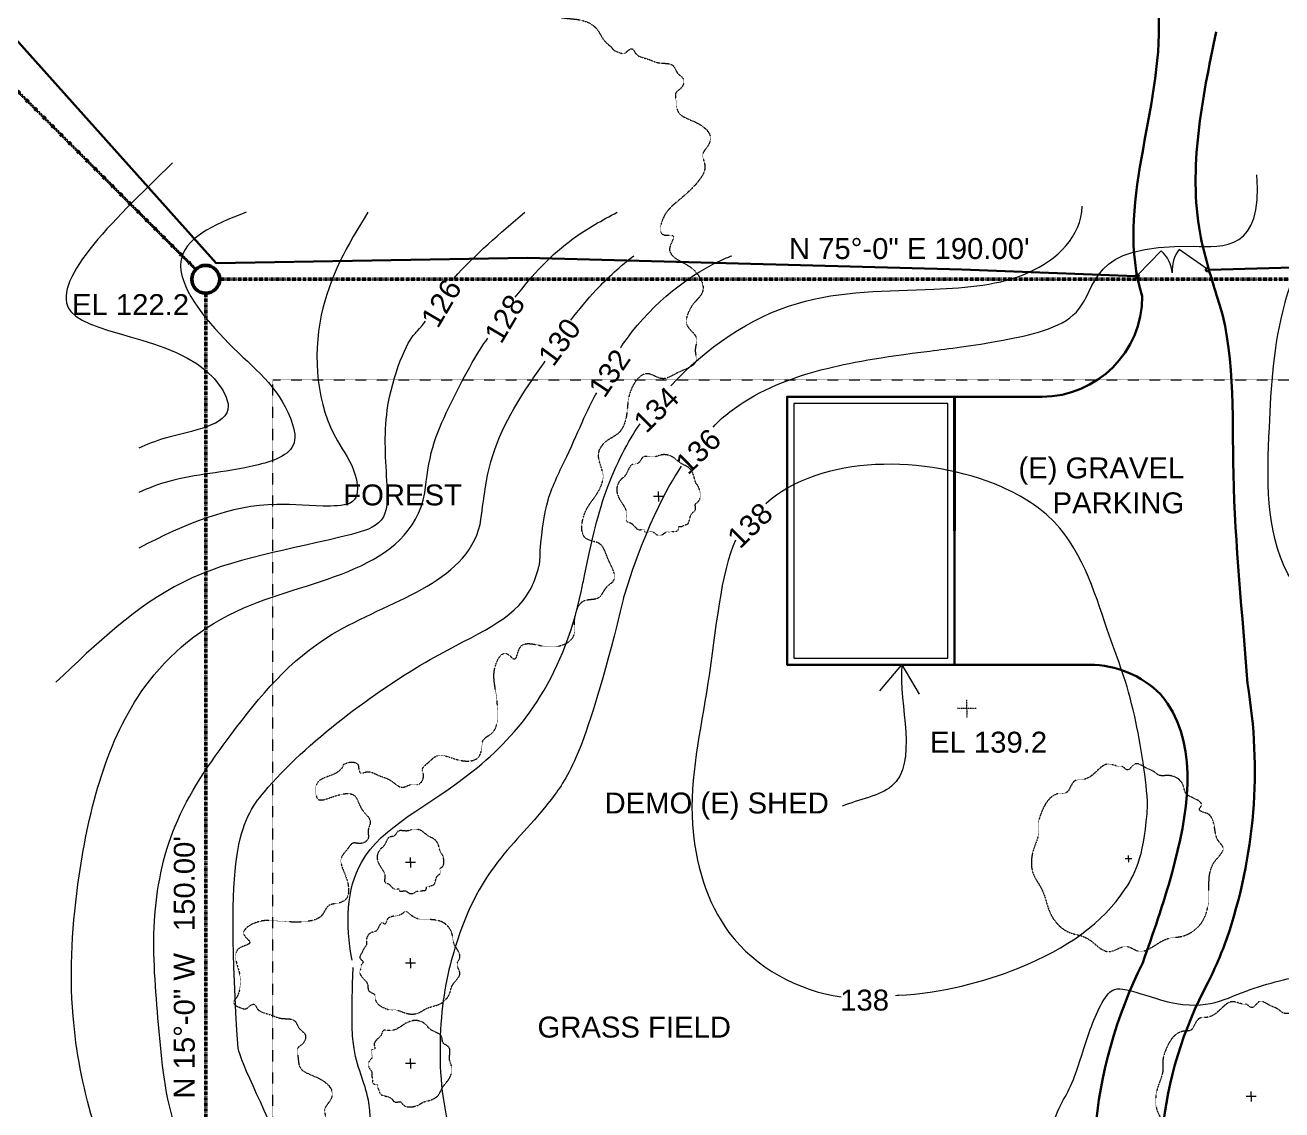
# Model space of a CAD drawing. Header units: inches. Extents: x -4969 to 16721, y 2489 to 24693.
# Drawn here: x 1932 to 4182, y 21167 to 23110 of the extents above; entities that cross this region are included whole.
import ezdxf

# ---------------------------------------------------------------- set-up
doc = ezdxf.new("R2010")
doc.units = ezdxf.units.IN
doc.header["$MEASUREMENT"] = 0
for name, pattern in [('CENTER', [2, 1.25, -0.25, 0.25, -0.25]), ('DASHED2', [0.375, 0.25, -0.125]), ('HIDDEN2', [0.1875, 0.125, -0.0625]), ('PHANTOM2', [1.25, 0.625, -0.125, 0.125, -0.125, 0.125, -0.125])]:
    doc.linetypes.add(name, pattern=pattern)
doc.layers.get('0').update_dxf_attribs({"lineweight": 5})
for name, color, linetype, lineweight in [('1', 1, 'Continuous', 9), ('2', 6, 'Continuous', 20), ('3', 3, 'Continuous', 30), ('4', 2, 'Continuous', 40), ('5', 4, 'Continuous', 50), ('A-TEXTx', 7, 'Continuous', 20), ('L-PLNT', 7, 'Continuous', 20)]:
    doc.layers.add(name, color=color, linetype=linetype, lineweight=lineweight)
doc.styles.get("Standard").update_dxf_attribs({"font": 'Arial.ttf'})
doc.linetypes.add('FENCELINE2', pattern='A,0.25,-0.1,[132,ltypeshp.shx,S=0.1,R=0,X=-0.1,Y=0],-0.1,1', length=1.45)
doc.dimstyles.get("Standard").update_dxf_attribs({"dimtxt": 3, "dimasz": 2, "dimexe": 0.03125, "dimexo": 0.0625, "dimgap": 0.03125, "dimtad": 0, "dimtoh": 1, "dimdec": 4, "dimlfac": 0.99985, "dimzin": 0, "dimdsep": 46, "dimlunit": 4, "dimtxsty": 'Standard', "dimblk": 'ARCHTICK', "dimblk1": 'ARCHTICK', "dimblk2": 'ARCHTICK', "dimcen": 0.09, "dimclrt": 256, "dimadec": 0, "dimazin": 0, "dimtfac": 1, "dimtdec": 4, "dimtofl": 0, "dimtmove": 0, "dimatfit": 3, "dimfxl": 1, "dimtolj": 1, "dimtzin": 0, "dimarcsym": 0})

# ---------------------------------------------------------------- blocks, each defined once
blk = doc.blocks.new('_ArchTick')
at = {"color": 0, "linetype": 'ByBlock', "lineweight": 0, "const_width": 0.15}
blk.add_lwpolyline([(-0.5, -0.5), (0.5, 0.5)], dxfattribs=at)

msp = doc.modelspace()

# ---------------------------------------------------------------- linework, layer by layer
at = {"layer": '1', "ltscale": 0.25}
for p, q in [((3998.5894545, 22708.3496586), (4047.6881043, 22673.863102)), ((3966.425596, 22705.439136), (3924.3152227, 22662.6990324))]:
    msp.add_line(p, q, dxfattribs=at)
at = {"layer": '1', "linetype": 'CENTER', "ltscale": 0.1}
for p, q in [((3618.2559119, 21885.6691134), (3618.2559119, 21902.1691134)), ((3634.7559119, 21885.6691134), (3601.7559119, 21885.6691134)), ((3618.2559119, 21885.6691134), (3618.2559119, 21869.1691134))]:
    msp.add_line(p, q, dxfattribs=at)
at = {"layer": '1', "ltscale": 0.25}
msp.add_lwpolyline([(3584.3649947, 22432.2324956), (3308.3649947, 22432.2324956), (3308.3649947, 21976.2324956), (3584.3649947, 21976.2324956)], close=True, dxfattribs=at)
for centre, start, end in [((4045.9637765, 22671.4081695), 142.0500731309, 185.0839428865), ((3926.4522279, 22660.5935137), 5.2573354995, 48.2912052551)]:
    msp.add_arc(centre, 60, start, end, dxfattribs=at)
at = {"layer": '1', "ltscale": 0.1}
for points, knots in [([(2195.9000523, 22863.099396), (2084.4086905, 22755.2059923), (1868.4358246, 22546.2028262), (2244.1245637, 22553.5546453), (2314.6114802, 22393.8643089), (2203.9309117, 22380.7836038), (2149.6210963, 22358.6259273), (2135.3182236, 22352.3422762)], [0, 0, 0, 0, 322.4578650104, 624.6416593381, 659.4579678436, 786.1191712098, 834.8236528033, 834.8236528033, 834.8236528033, 834.8236528033]), ([(3163.8461679, 22390.0959625), (3174.4934544, 22401.4523765), (3224.1974563, 22444.880333), (3330.9385004, 22492.6337502), (3485.9760889, 22518.9709111), (3657.5772402, 22538.6380219), (3870.1548212, 22584.5008906), (3825.7465518, 22740.6089583), (4148.8393445, 22704.5969594), (4137.5719008, 22841.6988796)], [188.4361032773, 188.4361032773, 188.4361032773, 188.4361032773, 247.5844803647, 501.9370669107, 686.105367637, 758.7076007654, 816.9907112219, 901.652908127, 925.5212247808, 925.5212247808, 925.5212247808, 925.5212247808]), ([(4284.5031003, 22015.2889656), (4268.7017578, 22028.7456018), (4255.7948791, 22042.7886711), (4150.5399439, 22151.804988), (4158.6579416, 22375.9166639), (4168.6187389, 22561.5898432), (4206.3034587, 22672.3931947), (4262.3461291, 22836.5634208)], [1041.3997695988, 1041.3997695988, 1041.3997695988, 1041.3997695988, 1052.3576896561, 1200.8248678583, 1464.6763494092, 1681.1343875339, 1761.7927040813, 1761.7927040813, 1761.7927040813, 1761.7927040813]), ([(2545.7824834, 22774.6399674), (2509.3601113, 22717.0376378), (2439.3823235, 22591.478607), (2456.7014809, 22402.696697), (2524.8936694, 22317.3540234), (2531.2322315, 22251.2780609), (2456.2946428, 22246.0103064), (2330.6618892, 22263.2651574), (2217.9090819, 22215.6978798), (2135.3182236, 22173.3570416)], [45.7766007738, 45.7766007738, 45.7766007738, 45.7766007738, 248.0428412702, 475.3561808662, 544.4336273008, 588.5390780998, 632.4369802438, 728.9745699429, 992.2006170612, 992.2006170612, 992.2006170612, 992.2006170612]), ([(2327.7367132, 22774.6399674), (2266.9047085, 22752.2061674), (2161.240995, 22698.774048), (2300.2132779, 22524.2921559), (2395.7196255, 22455.6815129), (2425.1040386, 22344.4477365), (2309.8894722, 22307.9612348), (2219.2744443, 22305.6910236), (2153.3717516, 22280.9462713), (2135.3182236, 22273.0983189)], [46.0160054517, 46.0160054517, 46.0160054517, 46.0160054517, 202.7059434282, 373.2033591543, 546.6667448493, 591.5741993179, 671.9390767826, 829.0037514189, 888.2999344249, 888.2999344249, 888.2999344249, 888.2999344249]), ([(2809.5025635, 22622.4782868), (2839.9424083, 22662.2760707), (2895.1540096, 22721.775474), (2965.17575, 22760.5698542), (2992.2124406, 22774.6399674)], [390.0210370775, 390.0210370775, 390.0210370775, 390.0210370775, 538.7622430424, 629.7203135869, 629.7203135869, 629.7203135869, 629.7203135869]), ([(3088.0725256, 22463.6774536), (3150.5586945, 22531.6098814), (3301.3765095, 22635.9450401), (3533.1642747, 22632.5930107), (3738.258274, 22648.9908282), (3823.3734967, 22731.7410413), (3824.8901326, 22785.5536103)], [364.214737185, 364.214737185, 364.214737185, 364.214737185, 634.2903649742, 880.312311174, 1052.4087822108, 1226.812831866, 1226.812831866, 1226.812831866, 1226.812831866]), ([(2909.2075942, 22581.3010941), (2923.4526126, 22600.2039126), (2957.5740956, 22641.6779651), (2997.9560908, 22678.5676016), (3022.1849233, 22696.9501157)], [384.7199416982, 384.7199416982, 384.7199416982, 384.7199416982, 455.9034238964, 546.3390971383, 546.3390971383, 546.3390971383, 546.3390971383]), ([(2998.0465443, 22531.9866077), (2999.3057178, 22533.8763286), (3043.9833642, 22599.867121), (3113.4240853, 22660.6972914), (3190.7874584, 22694.2927364), (3197.3649436, 22696.9501157)], [377.8385063715, 377.8385063715, 377.8385063715, 377.8385063715, 384.6410889827, 616.391739887, 637.7010986192, 637.7010986192, 637.7010986192, 637.7010986192]), ([(2580.4193604, 22285.5827654), (2577.3595585, 22330.7280335), (2569.8649681, 22441.3055512), (2618.2530781, 22548.41773), (2630.1436723, 22557.1052302), (2648.7702365, 22579.5373265)], [0, 0, 0, 0, 134.558736087, 329.5842874354, 335.2066095057, 335.2066095057, 335.2066095057, 335.2066095057]), ([(2647.6943391, 22272.0916757), (2651.0290777, 22299.64522), (2657.4115825, 22352.3811767), (2702.8707432, 22454.0131803), (2742.9046165, 22526.1652723), (2760.7289987, 22549.3743783)], [0, 0, 0, 0, 82.7583501635, 158.3948952592, 331.2320777797, 331.2320777797, 331.2320777797, 331.2320777797]), ([(2746.5270079, 22215.6370638), (2753.465421, 22262.763564), (2763.4481319, 22353.7094785), (2821.2843001, 22449.9980993), (2854.1868831, 22494.9174968), (2863.2864103, 22507.8452765)], [0, 0, 0, 0, 81.3580284376, 272.7657540604, 327.7045852003, 327.7045852003, 327.7045852003, 327.7045852003]), ([(2853.9713957, 22168.2875192), (2858.0871523, 22209.916074), (2864.7497675, 22263.5843584), (2913.8209794, 22358.7637673), (2943.672487, 22434.3631981), (2955.7437236, 22451.1078704)], [0, 0, 0, 0, 75.767177518, 160.9534587149, 318.2096619287, 318.2096619287, 318.2096619287, 318.2096619287]), ([(2933.5509697, 22124.2440114), (2946.7826107, 22186.6152271), (2968.3040349, 22286.4145707), (3018.2878118, 22375.6117465), (3033.412392, 22395.9270928)], [0, 0, 0, 0, 152.3082805518, 304.4689022253, 304.4689022253, 304.4689022253, 304.4689022253]), ([(3941.9787639, 21712.6399674), (3940.1447671, 21755.0418897), (3916.5229681, 21908.1821367), (3867.0214413, 22022.5922972), (3817.7300124, 22203.0005126), (3597.6736995, 22342.1344337), (3354.3626695, 22340.3501709), (3258.5857238, 22252.7906188)], [0, 0, 0, 0, 130.8374388435, 299.7533259797, 538.4841941739, 652.3030819973, 1070.6362113595, 1070.6362113595, 1070.6362113595, 1070.6362113595]), ([(2580.4193604, 22285.5827654), (2580.8318788, 22261.7971106), (2581.6289356, 22215.8391291), (2423.303304, 22171.1318995), (2210.5363723, 22145.5081232), (2059.4375956, 22001.8467383), (1987.0394486, 21933.0121766)], [0, 0, 0, 0, 63.3427845875, 122.3891694985, 436.5562619813, 725.5643094127, 725.5643094127, 725.5643094127, 725.5643094127]), ([(3370.2274214, 20262.382904), (3195.3839178, 20361.4989631), (2892.8507971, 20307.3648724), (2662.8632806, 20529.1476401), (2477.643696, 20523.9460277), (2365.544045, 20650.1295053), (2239.2952664, 20728.9850429), (2079.8007883, 20830.7440513), (2105.0522358, 21000.8415941), (2045.8757122, 21154.8205446), (2006.7745898, 21355.5659236), (2024.2363203, 21620.4496601), (2097.7395671, 21907.7885181), (2344.233109, 22113.6485972), (2619.7711516, 22130.999581), (2647.6943391, 22272.0916757)], [935.7047394475, 935.7047394475, 935.7047394475, 935.7047394475, 1423.3763228522, 1651.4140665462, 1823.1087624292, 1930.3553157662, 2133.5304074897, 2291.7125216837, 2433.2723271457, 2597.8534754496, 2787.732869384, 3039.3460418025, 3397.1898012699, 3624.2541881249, 3998.267200424, 3998.267200424, 3998.267200424, 3998.267200424]), ([(3393.0641941, 20370.18617), (3356.2866017, 20394.3892372), (3219.7408787, 20456.7273161), (2963.6561028, 20443.3689315), (2778.4678363, 20595.1804459), (2596.3733382, 20631.5728036), (2520.126882, 20711.4330328), (2422.9419819, 20739.2807635), (2361.9552791, 20852.9716047), (2281.1016957, 20979.4484918), (2187.1214373, 21131.7777587), (2171.1459205, 21317.4000157), (2154.9429643, 21500.9385747), (2190.9252471, 21686.3202077), (2311.9963188, 21858.7912459), (2473.4604997, 22056.2434539), (2721.586285, 22108.6268813), (2746.5270079, 22215.6370638)], [761.5198324522, 761.5198324522, 761.5198324522, 761.5198324522, 969.8174446609, 1211.2621270566, 1491.5501158502, 1653.3882619083, 1749.4657612985, 1811.4557349985, 1945.8191801988, 2106.8854085845, 2274.9458862955, 2470.0310872263, 2655.4086838617, 2829.2985472623, 3022.1361204525, 3276.9061868886, 3606.5407865628, 3606.5407865628, 3606.5407865628, 3606.5407865628]), ([(2313.46813, 21277.668755), (2288.9617593, 21632.0967728), (2361.3238975, 21771.1128762), (2666.4306743, 21997.0351943), (2821.7399029, 22047.9977006), (2849.8032879, 22130.4843519), (2854.2512123, 22148.8456046), (2853.9713957, 22168.2875192)], [0, 0, 0, 0, 127.3908545714, 342.1014700026, 527.1790786298, 569.5081688466, 582.6925965468, 582.6925965468, 582.6925965468, 582.6925965468]), ([(3204.1580301, 22187.2789348), (3176.9468009, 22130.674914), (3162.1912533, 21929.523935), (3105.8005624, 21699.4003218), (3175.8307285, 21455.1219622), (3316.2829261, 21380.8403897), (3393.0287475, 21369.3310216)], [1136.9230358872, 1136.9230358872, 1136.9230358872, 1136.9230358872, 1411.3726440523, 1665.7092729773, 1869.4430925384, 2109.9532427487, 2109.9532427487, 2109.9532427487, 2109.9532427487]), ([(2517.6978827, 21435.3399652), (2504.6990955, 21500.0443243), (2511.3434348, 21651.3164069), (2738.6842967, 21745.4016463), (2897.5218959, 21938.555238), (2931.7370851, 22114.9915374), (2933.5509697, 22124.2440114)], [1075.0369567448, 1075.0369567448, 1075.0369567448, 1075.0369567448, 1194.7249157451, 1361.7393184498, 1530.7415141132, 1539.6179363894, 1539.6179363894, 1539.6179363894, 1539.6179363894]), ([(3003.5837721, 22083.5242045), (2939.7334656, 21823.4915498), (2843.750733, 21656.6473912), (2731.0816682, 21600.9448495), (2669.2346036, 21327.6680722), (2687.0683048, 20973.4125896), (3071.5935209, 20882.5623037), (3324.3395838, 20756.9815788), (3416.8928066, 20760.0622336)], [0, 0, 0, 0, 178.4559228614, 577.4070931827, 680.104435429, 773.5667602222, 1079.7849429558, 1355.4197599834, 1355.4197599834, 1355.4197599834, 1355.4197599834]), ([(3490.2619743, 21372.1573019), (3492.2809701, 21372.2180386), (3569.6589035, 21375.017692), (3752.2483597, 21423.7292006), (3892.5882192, 21523.6425839), (3936.9293133, 21627.8784833), (3941.9787639, 21712.6399674)], [2174.8343107584, 2174.8343107584, 2174.8343107584, 2174.8343107584, 2180.0826256216, 2375.880290309, 2642.8475009278, 2775.7331117432, 2775.7331117432, 2775.7331117432, 2775.7331117432]), ([(3221.7830691, 20610.4370132), (3059.6300236, 20690.7115062), (2992.2475022, 20765.1869246), (2884.080823, 20811.2907551), (2776.9794701, 20849.3184376), (2675.0739951, 20862.5468149), (2554.9111759, 20978.8449493), (2550.8419185, 21104.2222475), (2551.2087585, 21200.7051894), (2516.9770756, 21255.2038714), (2516.6478159, 21339.4293421), (2519.1133812, 21422.0038161)], [201.8368836521, 201.8368836521, 201.8368836521, 201.8368836521, 264.8849421241, 354.1481122149, 504.9272381112, 632.9110439964, 727.2224572895, 804.9032480814, 886.079907677, 998.326483608, 1060.8046031233, 1060.8046031233, 1060.8046031233, 1060.8046031233]), ([(3512.8086797, 20787.3525078), (3563.8124627, 20809.0594606), (3667.0244975, 20896.3362629), (3775.7066241, 20977.9944676), (3762.9620413, 21123.3672053), (3784.1963051, 21175.1199115), (3808.0973432, 21212.7916912), (3825.0089096, 21270.4200196), (3857.06567, 21362.8323666), (3887.5620225, 21391.5229258), (4033.064252, 21336.0491678), (4100.9380503, 21381.3594542), (4203.32037, 21405.0001355), (4226.8691448, 21408.4849415)], [1419.4550557727, 1419.4550557727, 1419.4550557727, 1419.4550557727, 1611.4409095944, 1758.5991933873, 1915.3805259183, 2087.4741437633, 2223.0037141139, 2377.6093508398, 2494.1233598463, 2533.0005215449, 2573.3106299006, 2701.7030756243, 2812.0921543023, 2812.0921543023, 2812.0921543023, 2812.0921543023]), ([(3406.8966619, 20470.7131534), (3388.8783127, 20481.4651221), (3285.4346984, 20516.8197931), (3106.2369345, 20537.6233381), (3014.1866147, 20554.7725158), (2941.9693428, 20629.9349514), (2864.5677853, 20695.1463989), (2783.6842364, 20720.0815184), (2744.7015058, 20749.2459886), (2707.0064878, 20759.1735209), (2667.5702297, 20750.9596904), (2623.5741889, 20774.2741257), (2575.1423011, 20799.0461858), (2530.4295468, 20830.4664386), (2475.2211142, 20863.1957937), (2440.2135438, 20950.6813414), (2408.1464376, 21075.8033235), (2316.213098, 21254.486035), (2313.46813, 21277.668755)], [838.9078188041, 838.9078188041, 838.9078188041, 838.9078188041, 955.7218727324, 1064.7053819452, 1131.9117452955, 1228.0175963348, 1367.4881715132, 1431.7852174715, 1478.1425792581, 1511.9556324725, 1545.2891167613, 1594.8901363221, 1654.0150135599, 1710.4920130598, 1758.9699901187, 1842.3964625003, 1977.2250680392, 2163.3143241566, 2163.3143241566, 2163.3143241566, 2163.3143241566])]:
    msp.add_open_spline(points, degree=3, knots=knots, dxfattribs=at)
for points in [[(2699.4894382, 22656.2415641), (2738.0586948, 22699.1865499), (2782.0207073, 22737.1821678), (2826.5687187, 22774.6399674)], [(3003.5837721, 22083.5242045), (3046.5852972, 22225.6010937), (3092.5132282, 22298.0721978), (3107.4779258, 22319.7841604)]]:
    msp.add_open_spline(points, degree=3, dxfattribs=at)
at = {"layer": '2', "linetype": 'DASHED2', "ltscale": 0.2}
msp.add_lwpolyline([(2375.3182236, 22474.6399674), (4415.3182236, 22474.6399674), (4415.3182236, 19999.0109534), (3585.2274112, 19694.4364073), (2375.3182236, 20904.3455949), (2375.3182236, 22474.6399674)], dxfattribs=at)
at = {"layer": '3', "ltscale": 0.25}
for p, q in [((3596.3649947, 22444.2324956), (3752.3649947, 22444.2324956)), ((3596.3649947, 21964.2324956), (3837.9045766, 21964.2324956))]:
    msp.add_line(p, q, dxfattribs=at)
at = {"layer": '3', "linetype": 'FENCELINE2', "ltscale": 0.1, "flags": 128}
for points in [[(3609.0671342, 22672.4482932), (2831.7530535, 22693.0733142), (2274.2638132, 22683.4207495), (1495.1331332, 23554.7149419)], [(4051.9519743, 22671.674015), (5460.8649947, 22711.2618838)], [(3920.447666, 22660.5085056), (3609.0671342, 22672.4482932)]]:
    msp.add_lwpolyline(points, dxfattribs=at)
at = {"layer": '3', "ltscale": 0.25}
msp.add_lwpolyline([(3596.3649947, 22444.2324956), (3296.3649947, 22444.2324956), (3296.3649947, 21964.2324956), (3596.3649947, 21964.2324956), (3596.3649947, 22444.2324956)], dxfattribs=at)
for centre in [(3923.447666, 22660.5085056), (4048.9519743, 22671.674015)]:
    msp.add_circle(centre, 3, dxfattribs=at)
for centre, radius, start, end in [((3752.3649947, 22624.2324956), 180, 270, 0), ((3837.9045766, 21784.2324956), 180, 45, 90), ((3205.8352487, 21775.0565103), 928.0360817, 341.0749256747, 9.6434537519), ((4684.7611582, 21055.4853351), 840, 153.4817884927, 196.8170315873), ((4684.7611582, 21055.4853351), 720, 151.8170315873, 196.7029661924)]:
    msp.add_arc(centre, radius, start, end, dxfattribs=at)
msp.add_open_spline([(3932.3649947, 22624.2324956), (3881.7401412, 22783.6004128), (3969.2443805, 22957.9638341), (3961.8101288, 23125.0139486)], degree=3, dxfattribs=at)
for points, knots in [([(4065.5421758, 22626.2058068), (4054.1472117, 22662.8447134), (4006.6065881, 22815.7049119), (4039.4677305, 22975.9478502), (4064.452419, 23097.7823206)], [0, 0, 0, 0, 114.2332682859, 476.5895522215, 476.5895522215, 476.5895522215, 476.5895522215]), ([(4120.757507, 21930.5178563), (4112.0708639, 22053.3912008), (4086.2830915, 22291.0183561), (4099.0807427, 22530.1734087), (4065.5421758, 22626.2058068)], [550.3339160082, 550.3339160082, 550.3339160082, 550.3339160082, 912.2977371892, 1234.1329045813, 1234.1329045813, 1234.1329045813, 1234.1329045813]), ([(3933.1354649, 21430.5304219), (3951.5082154, 21482.6606509), (4002.7125475, 21627.9461131), (4035.2719463, 21820.2024815), (3969.3213702, 21906.121381), (3965.1837973, 21911.5117162)], [0, 0, 0, 0, 169.7563721545, 473.1061696586, 493.4114749486, 493.4114749486, 493.4114749486, 493.4114749486]), ([(4050.121563, 21395.5332496), (4050.1292315, 21395.6585419), (4063.3126986, 21421.5549806), (4074.4236481, 21447.7365025), (4083.7049595, 21474.0652482)], [0, 0, 0, 0, 0.376580335, 84.7911850402, 84.7911850402, 84.7911850402, 84.7911850402])]:
    msp.add_open_spline(points, degree=3, knots=knots, dxfattribs=at)
at = {"layer": '4', "ltscale": 0.25}
msp.add_line((3596.3649947, 22204.2324956), (3596.3649947, 22444.2324956), dxfattribs=at)
at = {"layer": '5', "linetype": 'PHANTOM2', "ltscale": 0.5}
msp.add_line((2237.640554, 22672.3176369), (1380.8649947, 23529.0931963), dxfattribs=at)
at = {"layer": '5', "linetype": 'PHANTOM2', "ltscale": 0.5, "flags": 128}
for points in [[(4510.3182236, 22654.6399674), (2280.3182236, 22654.6399674)], [(2255.3182236, 22629.6399674), (2255.3182236, 20879.6399674)]]:
    msp.add_lwpolyline(points, dxfattribs=at)
at = {"layer": '5', "ltscale": 0.1}
msp.add_circle((2255.3182236, 22654.6399674), 25, dxfattribs=at)
at = {"layer": 'L-PLNT', "ltscale": 0.1}
for p, q in [((3074.9476351, 22265.7140516), (3056.9476351, 22265.7140516)), ((3065.9476351, 22265.7140516), (3065.9476351, 22274.7140516)), ((3065.9476351, 22265.7140516), (3065.9476351, 22256.7140516)), ((2630.9476351, 21609.9358435), (2612.9476351, 21609.9358435)), ((2621.9476351, 21609.9358435), (2621.9476351, 21618.9358435)), ((2621.9476351, 21609.9358435), (2621.9476351, 21600.9358435)), ((3913.7593382, 21616.8025254), (3901.7593382, 21616.8025254)), ((3907.7593382, 21616.8025254), (3907.7593382, 21622.8025254)), ((3907.7593382, 21616.8025254), (3907.7593382, 21610.8025254)), ((2630.9476351, 21429.9358435), (2612.9476351, 21429.9358435)), ((2621.9476351, 21429.9358435), (2621.9476351, 21438.9358435)), ((2621.9476351, 21429.9358435), (2621.9476351, 21420.9358435)), ((2630.9476351, 21249.9358435), (2612.9476351, 21249.9358435)), ((2621.9476351, 21249.9358435), (2621.9476351, 21258.9358435)), ((2621.9476351, 21249.9358435), (2621.9476351, 21240.9358435)), ((4127.2658335, 21191.0535484), (4127.2658335, 21200.0535484)), ((4136.2658335, 21191.0535484), (4118.2658335, 21191.0535484)), ((4127.2658335, 21191.0535484), (4127.2658335, 21182.0535484))]:
    msp.add_line(p, q, dxfattribs=at)
at = {"layer": 'L-PLNT', "linetype": 'HIDDEN2', "ltscale": 0.005}
for points, knots in [([(2332.607117, 23219.8131662), (2334.0081112, 23218.9469017), (2338.5121754, 23215.3374948), (2342.8811924, 23205.328225), (2359.5917507, 23209.832987), (2386.042383, 23208.9919929), (2393.3575903, 23246.9659288), (2418.5526277, 23274.8677489), (2440.4211522, 23265.8229665), (2453.9944524, 23252.0496094), (2476.7823369, 23264.9065104), (2510.7580256, 23245.3084948), (2536.60895, 23212.1400117), (2562.15439, 23184.1733038), (2603.3830206, 23176.0358294), (2594.8584206, 23213.2875776), (2627.7326561, 23187.2704743), (2645.5448545, 23215.6335415), (2658.5637278, 23242.8076252), (2695.998661, 23267.0968003), (2717.925758, 23241.2640882), (2736.3302692, 23230.2024771), (2762.5475502, 23221.9266288), (2779.2922317, 23251.7818054), (2803.4425126, 23240.1312651), (2831.8157305, 23250.7322822), (2841.8158524, 23212.3013055), (2862.6436972, 23184.6709378), (2835.9141841, 23151.8181489), (2873.2358641, 23125.6104892), (2901.408269, 23121.8455091), (2928.1227493, 23120.0224372), (2957.283701, 23109.1881596), (2965.8593255, 23081.3549515), (2978.8130489, 23073.6397965), (2983.3222694, 23068.1010727)], [171.31149737, 171.31149737, 171.31149737, 171.31149737, 175.7259980187, 186.6048664945, 200.5013497345, 219.6690770391, 261.5725041977, 297.4897408921, 311.1931849596, 328.176490826, 349.8468888753, 375.9882871529, 436.2019135613, 473.6383657485, 500.782179217, 518.5220937434, 541.4062734082, 571.337293853, 595.2821011257, 641.5443781759, 667.1989633937, 685.1519249245, 708.6527212464, 738.1112804647, 761.4113854955, 777.4838034427, 818.1855016968, 848.6776362316, 875.2648749378, 917.8152237548, 946.1021286018, 965.2710087166, 998.0859304046, 1031.6057894141, 1043.2670653327, 1043.2670653327, 1043.2670653327, 1043.2670653327]), ([(2983.3222694, 23068.1010727), (2985.2241045, 23064.7146154), (2994.6401081, 23061.2813629), (3006.0168187, 23056.9581256), (3011.0435958, 23065.7324954), (3020.7247126, 23068.6086029), (3025.550686, 23053.5803532), (3046.3500607, 23050.9495293), (3066.749855, 23039.48766), (3093.3792635, 23043.5388771), (3098.0846523, 23022.4138336), (3114.9932398, 23014.2304192), (3108.7074369, 22995.9264594), (3094.1824736, 22989.5863554), (3098.6872356, 22972.8757971), (3097.8462416, 22946.4251649), (3135.8201775, 22939.1099576), (3163.7219975, 22913.9149202), (3154.6772151, 22892.0463957), (3140.9038581, 22878.4730955), (3153.760759, 22855.685211), (3134.1627434, 22821.7095223), (3100.9942604, 22795.8585978), (3073.0275525, 22770.3131579), (3064.890078, 22729.0845273), (3102.1418262, 22737.6091273), (3076.1247229, 22704.7348918), (3104.4877901, 22686.9226934), (3131.6618738, 22673.9038201), (3155.9510489, 22636.4688868), (3130.1183369, 22614.5417899), (3119.0567257, 22596.1372787), (3110.7808774, 22569.9199977), (3140.6360541, 22553.1753162), (3128.9855138, 22529.0250353), (3139.5865309, 22500.6518173), (3101.1555541, 22490.6516954), (3073.5251865, 22469.8238507), (3040.6723975, 22496.5533638), (3014.4647378, 22459.2316838), (3010.6997578, 22431.0592789), (3008.8766858, 22404.3447986), (2998.0424082, 22375.1838469), (2970.0399908, 22366.5560877), (2962.3330323, 22353.3817245), (2960.4590887, 22349.7140516)], [9.8005791894, 9.8005791894, 9.8005791894, 9.8005791894, 21.4165684916, 28.8301683071, 41.4662499307, 46.941691478, 54.1063621925, 79.7394591073, 102.1290734652, 127.2984483594, 142.9437106875, 158.1424622772, 175.7259980187, 186.6048664945, 200.5013497345, 219.6690770391, 261.5725041977, 297.4897408921, 311.1931849596, 328.176490826, 349.8468888753, 375.9882871529, 436.2019135613, 473.6383657485, 500.782179217, 518.5220937434, 541.4062734082, 571.337293853, 595.2821011257, 641.5443781759, 667.1989633937, 685.1519249245, 708.6527212464, 738.1112804647, 761.4113854955, 777.4838034427, 818.1855016968, 848.6776362316, 875.2648749378, 917.8152237548, 946.1021286018, 965.2710087166, 998.0859304046, 1031.6057894141, 1043.7412349049, 1043.7412349049, 1043.7412349049, 1043.7412349049]), ([(2501.9476351, 21785.7678997), (2507.814892, 21788.5342772), (2516.0972295, 21791.8007056), (2530.1071379, 21786.6271265), (2528.1313452, 21776.709753), (2533.5396677, 21768.1806225), (2547.0520361, 21776.3386987), (2564.4601488, 21764.6556839), (2587.369487, 21759.8924627), (2604.7821057, 21739.3415875), (2622.2094767, 21752.174938), (2640.3328701, 21747.2341675), (2647.6209784, 21765.1626292), (2640.8371639, 21779.4857343), (2655.212751, 21789.1230644), (2671.9581869, 21809.6153458), (2705.3911541, 21790.1790714), (2742.9792577, 21790.8393311), (2750.5296211, 21813.2677164), (2749.0649812, 21832.5496943), (2773.7299092, 21841.2806112), (2781.2797842, 21879.7699478), (2773.2612306, 21921.0509526), (2768.9632959, 21958.6838373), (2789.9182081, 21995.110615), (2812.3991949, 21964.2080781), (2814.3863548, 22006.0847568), (2847.4712656, 22000.8764294), (2876.5104064, 21992.8358956), (2919.4173683, 22005.0968449), (2914.3507018, 22038.5999117), (2918.1046533, 22059.7421236), (2929.0920296, 22084.9435729), (2962.6003481, 22077.9501099), (2969.6856017, 22103.8107043), (2996.3197897, 22118.2343338), (2973.9193393, 22151.0240004), (2966.7752524, 22184.8795517), (2924.4466516, 22186.3155729), (2929.2123594, 22231.6701455), (2944.8848524, 22255.3815865), (2961.0633143, 22276.718044), (2972.0561708, 22305.8195866), (2956.6155365, 22330.7226071), (2959.4619054, 22345.7179143), (2960.4590887, 22349.7140516)], [2.6085853898, 2.6085853898, 2.6085853898, 2.6085853898, 21.4165684916, 28.8301683071, 41.4662499307, 46.941691478, 54.1063621925, 79.7394591073, 102.1290734652, 127.2984483594, 142.9437106875, 158.1424622772, 175.7259980187, 186.6048664945, 200.5013497345, 219.6690770391, 261.5725041977, 297.4897408921, 311.1931849596, 328.176490826, 349.8468888753, 375.9882871529, 436.2019135613, 473.6383657485, 500.782179217, 518.5220937434, 541.4062734082, 571.337293853, 595.2821011257, 641.5443781759, 667.1989633937, 685.1519249245, 708.6527212464, 738.1112804647, 761.4113854955, 777.4838034427, 818.1855016968, 848.6776362316, 875.2648749378, 917.8152237548, 946.1021286018, 965.2710087166, 998.0859304046, 1031.6057894141, 1043.7412349049, 1043.7412349049, 1043.7412349049, 1043.7412349049]), ([(3108.0782528, 22212.3101956), (3108.9798838, 22212.8430201), (3111.9871713, 22214.6201959), (3120.3502781, 22215.5129136), (3122.071914, 22227.4311912), (3125.2570798, 22236.407813), (3133.0157774, 22240.3685294), (3132.4188691, 22246.5582441), (3131.4140396, 22252.6877701), (3142.397413, 22258.2126053), (3141.1315255, 22272.9625474), (3137.7176278, 22283.716792), (3131.3264169, 22290.975927), (3130.2305641, 22304.114167), (3121.7047518, 22318.814808), (3104.4294461, 22324.1520822), (3092.433542, 22338.5250765), (3072.7119558, 22342.4589833), (3056.7045043, 22333.5695503), (3036.9502777, 22341.7622447), (3031.8156114, 22323.0987303), (3013.3102323, 22325.0699937), (3011.1770606, 22304.6214946), (2995.9150629, 22295.0330941), (2989.722832, 22280.7494084), (2992.9926983, 22266.578216), (3001.040482, 22252.2678514), (3011.9446121, 22239.5590485), (3006.007452, 22220.736782), (3017.6473787, 22219.1102524), (3022.8387694, 22211.6365974), (3031.4482603, 22204.4594646), (3036.7632409, 22207.4401635), (3041.2937078, 22207.5446264), (3039.5088375, 22200.3451174), (3049.5012583, 22202.437886), (3056.656221, 22203.1663985), (3062.5123397, 22195.3089815), (3073.6348671, 22196.1238634), (3079.6854557, 22203.0318585), (3086.3162764, 22201.3795597), (3092.4319784, 22203.7252233), (3102.6383135, 22202.322058), (3101.1008244, 22214.0188337), (3106.6637436, 22211.5686793), (3108.1613477, 22212.3519591), (3108.2025821, 22212.3735256)], [0, 0, 0, 0, 3.1553790137, 10.5244076921, 22.3474095649, 33.6736313234, 38.662054522, 45.9408073797, 50.0172184912, 55.945467806, 77.2431375416, 85.3117667487, 90.2953802355, 105.5009609513, 123.4974048376, 137.23344123, 157.5121624871, 178.0889487975, 190.7442590928, 211.6370137145, 225.211557352, 234.0754977603, 258.6612192331, 268.9113549411, 287.8518600256, 300.2353518622, 311.3786143265, 337.090515851, 348.6903647688, 354.9310609613, 366.431400397, 377.0525509412, 382.3354847779, 384.6311187754, 387.9322772796, 397.4358386611, 403.2747462806, 410.2789791169, 423.3839533172, 430.4158491086, 435.4008059295, 441.8844378894, 451.0369532606, 458.1033157, 463.031390038, 463.1709195083, 463.1709195083, 463.1709195083, 463.1709195083]), ([(2501.9476351, 21785.7678997), (2499.5893259, 21779.7250589), (2496.8974373, 21771.2385753), (2453.6516917, 21757.6156237), (2450.7404903, 21743.643028), (2454.8628999, 21716.8907083), (2514.4418684, 21741.4146478), (2527.2889738, 21724.8469954), (2533.6090412, 21702.3173971), (2555.3035196, 21686.3522048), (2543.6930704, 21668.087331), (2549.8626995, 21650.3446063), (2532.4751116, 21641.8464861), (2517.721281, 21647.6340556), (2509.0904796, 21632.6325588), (2489.7923856, 21614.5238099), (2511.4713805, 21582.4995497), (2513.3853649, 21544.9544017), (2491.5263559, 21535.8866467), (2472.1893492, 21536.0281083), (2465.1670834, 21510.8234387), (2427.2847537, 21500.6568886), (2385.5517305, 21505.8311839), (2347.7129279, 21507.5432789), (2312.8058202, 21484.144298), (2345.1745865, 21463.8311367), (2303.5321215, 21458.982412), (2310.9927123, 21426.3315686), (2320.0706481, 21400.5552591), (2315.7576183, 21374.2180528), (2308.1437202, 21364.9330724)], [2.6085853898, 2.6085853898, 2.6085853898, 2.6085853898, 21.4165684916, 28.8301683071, 41.4662499307, 46.941691478, 54.1063621925, 79.7394591073, 102.1290734652, 127.2984483594, 142.9437106875, 158.1424622772, 175.7259980187, 186.6048664945, 200.5013497345, 219.6690770391, 261.5725041977, 297.4897408921, 311.1931849596, 328.176490826, 349.8468888753, 375.9882871529, 436.2019135613, 473.6383657485, 500.782179217, 518.5220937434, 541.4062734082, 571.337293853, 595.2821011257, 632.2270358389, 632.2270358389, 632.2270358389, 632.2270358389]), ([(3895.6163027, 21781.9050814), (3893.1668077, 21782.0283424), (3884.9967958, 21782.4394654), (3867.5053312, 21791.4941889), (3848.752436, 21770.432859), (3830.9386777, 21757.0083253), (3810.6664984, 21759.2887535), (3803.8402373, 21746.4253412), (3797.8886377, 21733.1527926), (3769.29685, 21736.5412876), (3752.7242234, 21706.0902028), (3745.5075141, 21680.6717896), (3748.6205262, 21658.237233), (3733.7968062, 21631.1544379), (3731.4713356, 21591.4253474), (3758.3298638, 21558.691466), (3763.206878, 21515.1217587), (3796.6567184, 21481.9708522), (3839.4084077, 21478.6683671), (3867.422889, 21437.1550493), (3901.5534556, 21466.9872948), (3935.1614774, 21439.2411643), (3965.7329627, 21476.4363382), (4007.9308179, 21475.4619662), (4038.4720955, 21495.3719002), (4050.3823029, 21527.279922), (4053.1377423, 21565.6292904), (4048.2448191, 21604.537972), (4084.1481811, 21633.6441528), (4063.5078516, 21651.8518231), (4063.0158894, 21673.1562222), (4055.463206, 21698.294911), (4041.2306834, 21699.3345385), (4032.24476, 21704.9803842), (4045.0281195, 21716.7411473), (4022.8039564, 21725.5552073), (4007.8848354, 21733.3707267), (4006.589744, 21756.2831949), (3983.8077874, 21769.0530654), (3963.0670378, 21763.3699011), (3952.2461219, 21775.1599453), (3937.2692387, 21778.4741476), (3919.1412563, 21794.3943235), (3907.0416279, 21769.5574143), (3899.337264, 21781.527285), (3895.400036, 21781.9307849), (3895.2916299, 21781.9418948)], [0, 0, 0, 0, 7.389337939, 24.6462959619, 52.3336691463, 78.8576714233, 90.5396736919, 107.5852217564, 117.1314534926, 131.0143618161, 180.8897264884, 199.7850248523, 211.455763629, 247.0645364511, 289.2090157661, 321.3763764552, 368.8655445351, 417.0527280981, 446.6892199702, 495.616345271, 527.4055185742, 548.1632946962, 605.738693292, 629.7426929183, 674.097996099, 703.0979373572, 729.193481421, 789.4061939322, 816.5709824797, 831.1855859678, 858.1173409593, 882.9901915203, 895.3618854622, 900.7378530775, 908.4685807242, 930.7242357077, 944.3979216285, 960.8005924981, 991.4901174729, 1007.9575700762, 1019.6314547034, 1034.8149706661, 1056.2485381631, 1072.7967055423, 1084.3373814843, 1084.6641347537, 1084.6641347537, 1084.6641347537, 1084.6641347537]), ([(2655.675761, 21567.1828035), (2656.3975715, 21567.6093621), (2658.8050884, 21569.0320995), (2665.5002648, 21569.7467744), (2666.8785392, 21579.2880817), (2669.4284585, 21586.4744142), (2675.6397686, 21589.645209), (2675.1619071, 21594.6004527), (2674.3574799, 21599.5075116), (2683.1503393, 21603.9304787), (2682.1369193, 21615.7387059), (2679.4038862, 21624.3481338), (2674.2873326, 21630.1595135), (2673.4100357, 21640.677475), (2666.5846035, 21652.4462336), (2652.754669, 21656.7190467), (2643.151217, 21668.2255042), (2627.3628859, 21671.3748363), (2614.5479459, 21664.2583037), (2598.7334841, 21670.8170546), (2594.6228709, 21655.8757744), (2579.8081877, 21657.4538908), (2578.1004538, 21641.0836216), (2565.882295, 21633.407523), (2560.9250369, 21621.9725625), (2563.5427641, 21610.6276597), (2569.9855051, 21599.1713411), (2578.7149255, 21588.9971702), (2573.9618672, 21573.9287993), (2583.2803376, 21572.6266633), (2587.4363621, 21566.6435472), (2594.328784, 21560.8978152), (2598.5837497, 21563.2840462), (2602.2106645, 21563.3676751), (2600.7817671, 21557.6040296), (2608.7813086, 21559.2794184), (2614.5092921, 21559.8626369), (2619.1974719, 21553.572296), (2628.1017326, 21554.2246586), (2632.9455974, 21559.7549295), (2638.2539733, 21558.4321636), (2643.1499652, 21560.3100103), (2651.3207582, 21559.186691), (2650.0899046, 21568.5506724), (2654.5433603, 21566.5891746), (2655.7422835, 21567.2162378), (2655.7752942, 21567.2335031)], [0, 0, 0, 0, 2.5260731139, 8.4254294635, 17.890462674, 26.9577931411, 30.9513297869, 36.7784148429, 40.0418302567, 44.7877549591, 61.8378369537, 68.2972661435, 72.286952322, 84.4599459499, 98.8671955543, 109.8637294324, 126.0980810995, 142.5710519988, 152.7023988025, 169.4283215826, 180.2955706728, 187.3916949264, 207.074062632, 215.2799206647, 230.4429487668, 240.3566883362, 249.277548743, 269.8614921825, 279.1478778589, 284.1439353199, 293.3506575942, 301.853535604, 306.0828459561, 307.9206408122, 310.5634192885, 318.1715990944, 322.8460003274, 328.4533153835, 338.9446455349, 344.5741064716, 348.564868071, 353.7554104126, 361.0825565029, 366.7396100909, 370.6848337976, 370.7965356382, 370.7965356382, 370.7965356382, 370.7965356382]), ([(2533.8432765, 21426.2837866), (2533.7594027, 21424.9785707), (2533.4796514, 21420.6251715), (2528.5218645, 21411.3653911), (2539.6133295, 21401.2098591), (2546.6396306, 21391.6116776), (2545.2734574, 21380.8189638), (2552.0819605, 21377.0837349), (2559.115105, 21373.8118652), (2557.0964451, 21358.5911474), (2573.2109046, 21349.5286189), (2586.7111407, 21345.4921751), (2598.6968451, 21346.985892), (2613.0282097, 21338.8808775), (2634.1954787, 21337.3465325), (2651.8489567, 21351.4256181), (2675.1174965, 21353.7033549), (2693.0421766, 21371.2939957), (2695.1198832, 21394.0657478), (2717.4633303, 21408.6961692), (2701.8089356, 21427.116425), (2716.8528322, 21444.8314553), (2697.2459797, 21461.4084752), (2698.0781775, 21483.9021586), (2687.6880032, 21500.3350065), (2670.7621268, 21506.9222162), (2650.3337441, 21508.6756087), (2629.5504563, 21506.3548557), (2614.2963511, 21525.7150289), (2604.4346652, 21514.8440119), (2593.0710068, 21514.739528), (2579.6105016, 21510.8985071), (2578.9507002, 21503.3170892), (2575.8736248, 21498.5674101), (2569.6972162, 21505.4709365), (2564.8326928, 21493.6857853), (2560.5547373, 21485.7884587), (2548.3276678, 21485.2676412), (2541.3496793, 21473.2143694), (2544.2264119, 21462.1128013), (2537.8595083, 21456.4301822), (2535.9813344, 21448.4687056), (2527.3580088, 21438.9203841), (2540.511996, 21432.2845598), (2534.0722947, 21428.2650928), (2533.8279684, 21426.1686585), (2533.8212412, 21426.110936)], [0, 0, 0, 0, 3.9405514712, 13.1432610897, 27.9082535742, 42.0528490789, 48.282572446, 57.3725423536, 62.4633120305, 69.8667242537, 96.4640247504, 106.5404208201, 112.7641376451, 131.7534169675, 154.2280271881, 171.3820863926, 196.7068871647, 222.4039223591, 238.2083317137, 264.2999595668, 281.2523407763, 292.3219502476, 323.0254887125, 335.8262290255, 359.4798170258, 374.9447696552, 388.8608789739, 420.9708318315, 435.4571428324, 443.2507500204, 457.6127899799, 470.8768670433, 477.4743859504, 480.3412567406, 484.4638629135, 496.3322541972, 503.624093279, 512.3712326519, 528.7371985596, 537.5188844316, 543.744278861, 551.8412730246, 563.27126535, 572.0959944191, 578.2503519458, 578.4246013964, 578.4246013964, 578.4246013964, 578.4246013964]), ([(2308.1437202, 21364.9330724), (2300.5286659, 21356.2540112), (2314.8464749, 21351.0882594), (2328.8070951, 21345.7831166), (2333.8338722, 21354.5574864), (2343.5149891, 21357.4335939), (2348.3409624, 21342.4053442), (2369.1403372, 21339.7745202), (2389.5401314, 21328.312651), (2416.16954, 21332.3638681), (2420.8749287, 21311.2388246), (2437.7835162, 21303.0554102), (2431.4977134, 21284.7514504), (2416.97275, 21278.4113464), (2421.477512, 21261.7007881), (2420.636518, 21235.2501559), (2458.6104539, 21227.9349486), (2486.5122739, 21202.7399112), (2477.4674915, 21180.8713866), (2463.6941345, 21167.2980865), (2476.5510355, 21144.510202), (2456.9530198, 21110.5345133), (2423.7845368, 21084.6835888), (2395.8178289, 21059.1381489), (2387.6803544, 21017.9095183), (2424.9321027, 21026.4341183), (2398.9149994, 20993.5598828), (2427.2780666, 20975.7476844), (2454.4521502, 20962.728811), (2478.7413253, 20925.2938778), (2452.9086133, 20903.3667809), (2441.8470022, 20884.9622697), (2433.5711538, 20858.7449887), (2463.4263305, 20842.0003072), (2451.7757902, 20817.8500262), (2462.3768073, 20789.4768083), (2423.9458305, 20779.4766864), (2374.5115945, 20720.8834339), (2407.9152673, 20672.7840687), (2391.4415568, 20635.9927819), (2453.0120499, 20613.9591941), (2442.7159808, 20516.1465378), (2515.6464701, 20547.034745), (2545.6406498, 20601.0794557), (2614.2366941, 20590.3104104), (2607.8545435, 20451.1281555)], [2.6085853898, 2.6085853898, 2.6085853898, 2.6085853898, 21.4165684916, 28.8301683071, 41.4662499307, 46.941691478, 54.1063621925, 79.7394591073, 102.1290734652, 127.2984483594, 142.9437106875, 158.1424622772, 175.7259980187, 186.6048664945, 200.5013497345, 219.6690770391, 261.5725041977, 297.4897408921, 311.1931849596, 328.176490826, 349.8468888753, 375.9882871529, 436.2019135613, 473.6383657485, 500.782179217, 518.5220937434, 541.4062734082, 571.337293853, 595.2821011257, 641.5443781759, 667.1989633937, 685.1519249245, 708.6527212464, 738.1112804647, 761.4113854955, 777.4838034427, 818.1855016968, 848.6776362316, 875.2648749378, 917.8152237548, 946.1021286018, 965.2710087166, 998.0859304046, 1031.6057894141, 1043.7412349049, 1043.7412349049, 1043.7412349049, 1043.7412349049]), ([(4118.122798, 21356.1561044), (4115.673303, 21356.2793654), (4107.5032911, 21356.6904884), (4090.0118265, 21365.7452119), (4071.2589312, 21344.683882), (4053.445173, 21331.2593483), (4033.1729937, 21333.5397765), (4026.3467325, 21320.6763642), (4020.395133, 21307.4038156), (3991.8033453, 21310.7923106), (3975.2307187, 21280.3412258), (3968.0140094, 21254.9228126), (3971.1270215, 21232.488256), (3956.3033015, 21205.4054609), (3953.9778309, 21165.6763704), (3980.8363591, 21132.942489), (3985.7133733, 21089.3727817), (4019.1632137, 21056.2218752), (4061.914903, 21052.9193901), (4089.9293842, 21011.4060723), (4124.0599508, 21041.2383178), (4157.6679727, 21013.4921873), (4188.239458, 21050.6873612), (4230.4373132, 21049.7129892), (4260.9785908, 21069.6229232), (4272.8887981, 21101.530945), (4275.6442376, 21139.8803134), (4270.7513144, 21178.788995), (4306.6546763, 21207.8951758), (4286.0143469, 21226.1028461), (4285.5223847, 21247.4072452), (4277.9697012, 21272.545934), (4263.7371787, 21273.5855615), (4254.7512552, 21279.2314073), (4267.5346148, 21290.9921703), (4245.3104517, 21299.8062303), (4230.3913306, 21307.6217497), (4229.0962393, 21330.5342179), (4206.3142827, 21343.3040884), (4185.573533, 21337.6209241), (4174.7526171, 21349.4109683), (4159.775734, 21352.7251706), (4141.6477515, 21368.6453465), (4129.5481232, 21343.8084373), (4121.8437593, 21355.778308), (4117.9065313, 21356.181808), (4117.7981251, 21356.1929178)], [0, 0, 0, 0, 7.389337939, 24.6462959619, 52.3336691463, 78.8576714233, 90.5396736919, 107.5852217564, 117.1314534926, 131.0143618161, 180.8897264884, 199.7850248523, 211.455763629, 247.0645364511, 289.2090157661, 321.3763764552, 368.8655445351, 417.0527280981, 446.6892199703, 495.616345271, 527.4055185742, 548.1632946962, 605.738693292, 629.7426929183, 674.097996099, 703.0979373572, 729.193481421, 789.4061939322, 816.5709824797, 831.1855859678, 858.1173409593, 882.9901915203, 895.3618854622, 900.7378530776, 908.4685807242, 930.7242357077, 944.3979216285, 960.8005924981, 991.4901174729, 1007.9575700763, 1019.6314547034, 1034.8149706662, 1056.2485381631, 1072.7967055423, 1084.3373814844, 1084.6641347537, 1084.6641347537, 1084.6641347537, 1084.6641347537]), ([(2563.2941734, 21206.3256193), (2563.8457105, 21205.3923235), (2565.6852997, 21202.2794215), (2566.6093693, 21193.6226066), (2578.9462109, 21191.8405076), (2588.2380872, 21188.5434804), (2592.3379021, 21180.5123011), (2598.7449965, 21181.1301726), (2605.0897884, 21182.1702912), (2610.8086531, 21170.8011872), (2626.0766059, 21172.111532), (2637.2085342, 21175.645324), (2644.7226065, 21182.2609911), (2658.322255, 21183.3953297), (2673.5391752, 21192.2205644), (2679.0638919, 21210.1025703), (2693.9416586, 21222.5197646), (2698.0137224, 21242.9339632), (2688.8120968, 21259.5035885), (2697.2925146, 21279.9515738), (2677.9735468, 21285.2665671), (2680.01404, 21304.4218459), (2658.8473997, 21306.6299336), (2648.9222593, 21322.4279251), (2634.1369376, 21328.8376241), (2619.4680599, 21325.4529217), (2604.6551223, 21317.1225038), (2591.4999926, 21305.8354261), (2572.0166973, 21311.9810963), (2570.3330449, 21299.9323811), (2562.5969188, 21294.5586713), (2555.1677286, 21285.6468194), (2558.2531082, 21280.1451793), (2558.3612397, 21275.4556046), (2550.9088876, 21277.3031587), (2553.0751532, 21266.9598089), (2553.8292506, 21259.5535675), (2545.695885, 21253.4917848), (2546.5393852, 21241.9786397), (2553.6899857, 21235.7155574), (2551.9796589, 21228.8518656), (2554.4077011, 21222.5213832), (2552.9552573, 21211.9566066), (2565.062818, 21213.5480915), (2562.5266154, 21207.7898053), (2563.3374036, 21206.2396062), (2563.3597275, 21206.1969236)], [0, 0, 0, 0, 3.2661943684, 10.8940196993, 23.1322395665, 34.8562326468, 40.0198468076, 47.5542258757, 51.7737985348, 57.9102450415, 79.9558784337, 88.3078739189, 93.4665094533, 109.2061026641, 127.8345727833, 142.0530119989, 163.0439119445, 184.3433448411, 197.443103392, 219.0696012512, 233.120876166, 242.2961137894, 267.7452736741, 278.3553890924, 297.9610753736, 310.7794693357, 322.3140776815, 348.9289685057, 360.9361983962, 367.3960647609, 379.3002904453, 390.294450558, 395.7629184253, 398.1391739566, 401.5562675192, 411.393589289, 417.4375564642, 424.6877745031, 438.2529889335, 445.5318414368, 450.6918674826, 457.403201399, 466.8771485958, 474.1916781988, 479.2928240769, 479.4372537534, 479.4372537534, 479.4372537534, 479.4372537534])]:
    msp.add_open_spline(points, degree=3, knots=knots, dxfattribs=at)

# ---------------------------------------------------------------- texts
at = {"layer": 'A-TEXTx', "ltscale": 0.5, "insert": (3730.6157047, 22728.4516902), "char_height": 37.5, "width": 1370.178374176, "attachment_point": 3}
msp.add_mtext('{N 75°-0" E^I190.00\' }', dxfattribs=at)
at = {"layer": 'A-TEXTx', "ltscale": 0.1, "char_height": 37.5, "attachment_point": 3}
for s, insert, rotation in [('{126}', (2682.9984403, 22659.2881969), 59.4576376677), ('{128}', (2796.5335565, 22631.4680841), 59.4576376677), ('{130}', (2899.2504096, 22589.000835), 53.6990373415), ('{132}', (2986.8645581, 22533.4697156), 56.1518264567), ('{134}', (3080.0365247, 22465.2630943), 44.4576376677), ('{136}', (3155.0584859, 22390.640558), 44.4576376677), ('{138}', (3247.7795792, 22258.1204771), 44.4576376677)]:
    msp.add_mtext(s, dxfattribs=dict(at, insert=insert, rotation=rotation))
for s, insert in [('{EL 122.2}', (2225.4835099, 22628.0536761)), ('{EL 139.2}', (3761.9555222, 21844.3686407)), ('{138}', (3478.8441647, 21382.4794789))]:
    msp.add_mtext(s, dxfattribs=dict(at, insert=insert))
at = {"layer": 'A-TEXTx', "ltscale": 0.25, "char_height": 37.5}
for s, insert, attachment_point in [('(E) GRAVEL \\PPARKING ', (4007.5111923, 22285.2792091), 6), ('{FOREST}', (2501.6460865, 22268.1745964), 4), ('{DEMO (E) SHED}', (3371.1129344, 21711.0472038), 6), ('{GRASS FIELD}', (2849.4646606, 21315.0847254), 4)]:
    msp.add_mtext(s, dxfattribs=dict(at, insert=insert, attachment_point=attachment_point))
at = {"layer": 'A-TEXTx', "ltscale": 0.5, "insert": (2236.1996657, 21187.2580272), "char_height": 37.5, "width": 1370.178374176, "attachment_point": 7, "rotation": 90}
msp.add_mtext('{N 15°-0" W^I150.00\' }', dxfattribs=at)

# ---------------------------------------------------------------- leaders
at = {"layer": 'A-TEXTx', "path_type": 1, "annotation_type": 0, "has_hookline": 1, "hookline_direction": 1, "text_width": 394.824352}
msp.add_leader([(3501.8887281, 21964.2324956), (3483.5489692, 21746.8007714), (3395.1129344, 21711.0472038)], dimstyle='Standard', override={"dimasz": 50, "dimgap": 24, "dimldrblk": 'Open90', "dimlwd": -1}, dxfattribs=at)

doc.saveas('drawing.dxf')
